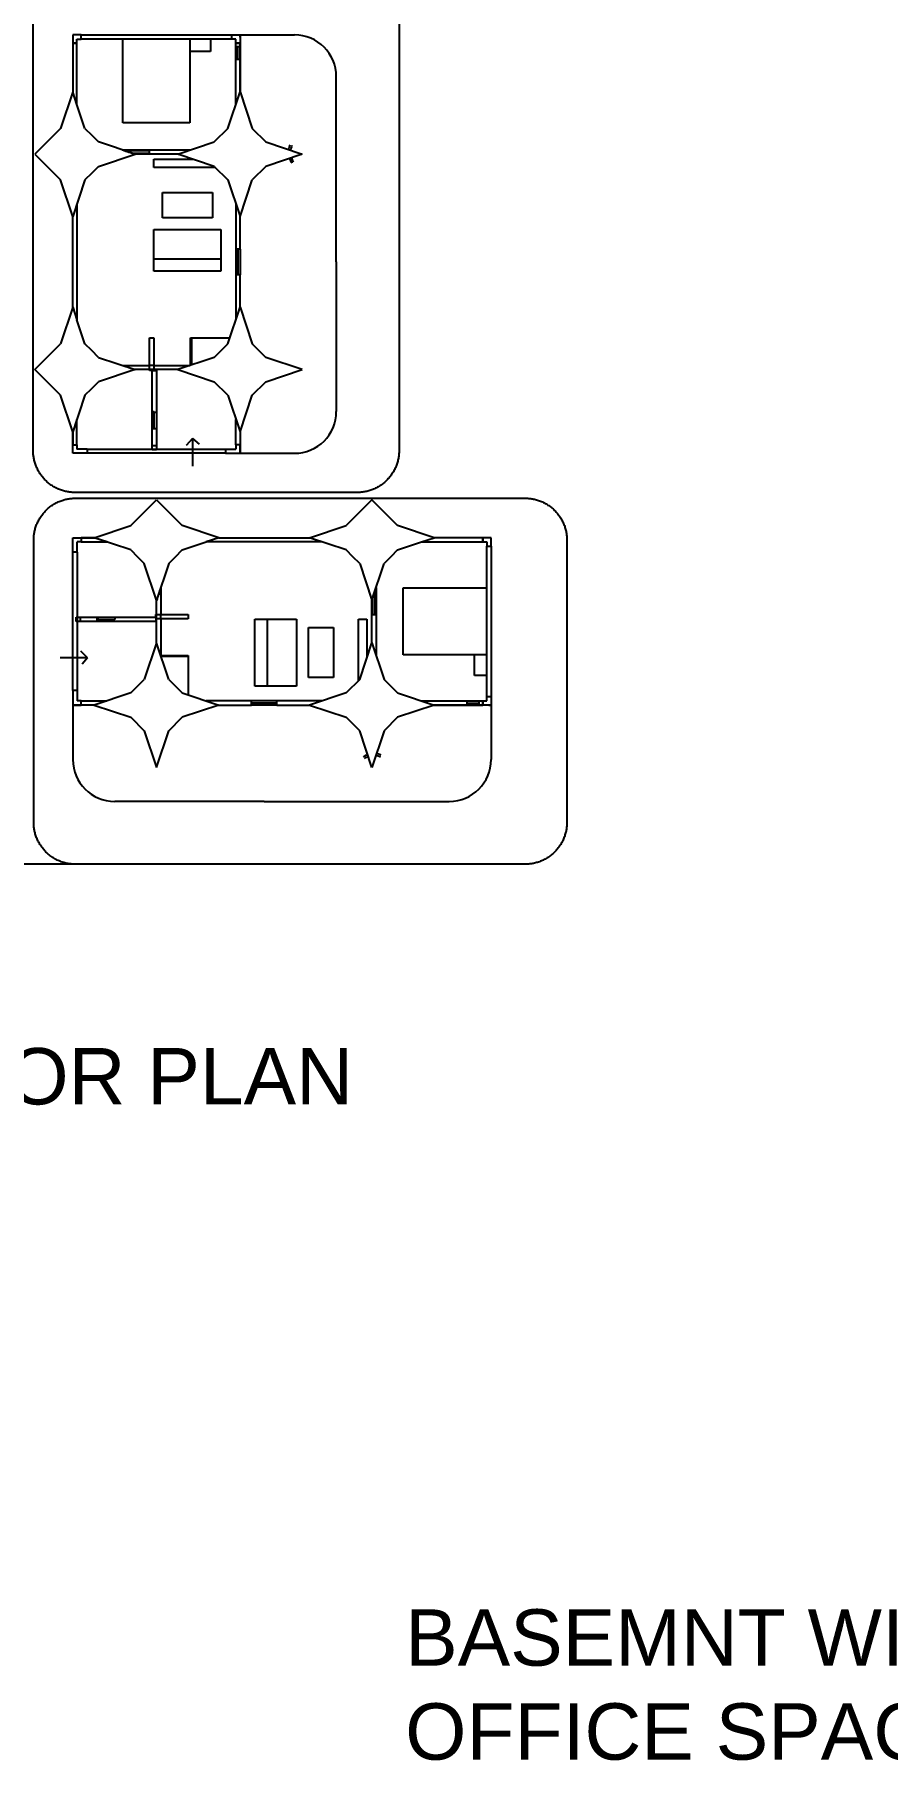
# Model space of a CAD drawing. Header units: metres. Extents: x -79796 to 428529, y -36333 to 94467.
# Drawn here: x 14383 to 34779, y -36333 to 4922 of the extents above; entities that cross this region are included whole.
import ezdxf

# ---------------------------------------------------------------- set-up
doc = ezdxf.new("R2010")
doc.units = ezdxf.units.M
for name, color, linetype, true_color in [('Make2D$Visible$ClippingPlaneIntersections$columns', 1, 'Continuous', 0xff0000), ('Make2D$Visible$ClippingPlaneIntersections$glasses', 4, 'Continuous', 0x00ffff), ('Make2D$Visible$Curves$balconies', 2, 'Continuous', 0xffff00), ('Make2D$Visible$Curves$floors', 3, 'Continuous', 0x00ff00), ('Make2D$Visible$Curves$glasses', 4, 'Continuous', 0x00ffff), ('slabs', 5, 'Continuous', 0x0000ff)]:
    doc.layers.add(name, color=color, linetype=linetype, true_color=true_color)
doc.layers.add('Make2D$Visible$ClippingPlaneIntersections$Default', color=7, linetype='Continuous')
doc.layers.add('Make2D$Visible$Curves$Default', color=7, linetype='Continuous')
doc.styles.add('Default', font='arial.ttf')

# ---------------------------------------------------------------- blocks, each defined once
blk = doc.blocks.new('1B2P-flat-4-flat-1')
at = {"color": 0, "linetype": 'ByBlock', "lineweight": -2}
for p, q in [((953416, 1572562), (954718, 1572562)), ((955718, 1567137), (955718, 1571562)), ((955718, 1567137), (955718, 1563562)), ((953416, 1562562), (954718, 1562562))]:
    blk.add_line(p, q, dxfattribs=at)
at = {"color": 0, "linetype": 'Continuous', "lineweight": -2}
for q in [(952125, 1562750), (952282, 1562255), (952436, 1562783)]:
    blk.add_line((952282, 1562912), q, dxfattribs=at)
at = {"color": 0, "linetype": 'ByBlock', "lineweight": -2}
for centre, start, end in [((954718, 1571562), 0, 90), ((954718, 1563562), 270, 0)]:
    blk.add_arc(centre, 1000, start, end, dxfattribs=at)
at = {"layer": 'Make2D$Visible$ClippingPlaneIntersections$columns'}
for p, q in [((949416, 1571202), (949124, 1570327)), ((949516, 1570902), (949416, 1571202)), ((953124, 1570327), (953416, 1571202)), ((953416, 1571202), (953707, 1570327)), ((949707, 1570327), (949516, 1570902)), ((949124, 1570327), (948963, 1570165)), ((949707, 1570327), (949869, 1570165)), ((953124, 1570327), (952801, 1570004)), ((953707, 1570327), (954031, 1570004)), ((948963, 1570165), (948509, 1569712)), ((949869, 1570165), (950031, 1570004)), ((950905, 1569712), (950031, 1570004)), ((951926, 1569712), (952801, 1570004)), ((954031, 1570004), (954905, 1569712)), ((948509, 1569712), (948963, 1569259)), ((950031, 1569420), (949869, 1569259)), ((950031, 1569420), (950905, 1569712)), ((952801, 1569420), (951926, 1569712)), ((952801, 1569420), (953124, 1569097)), ((954031, 1569420), (953707, 1569097)), ((954905, 1569712), (954031, 1569420)), ((948963, 1569259), (949124, 1569097)), ((949416, 1568222), (949124, 1569097)), ((949707, 1569097), (949416, 1568222)), ((949869, 1569259), (949707, 1569097)), ((953124, 1569097), (953416, 1568222)), ((953416, 1568222), (953707, 1569097)), ((949416, 1566052), (949124, 1565177)), ((949707, 1565177), (949516, 1565752)), ((953124, 1565177), (953416, 1566052)), ((953416, 1566052), (953707, 1565177)), ((948509, 1564562), (948963, 1565015)), ((948963, 1565015), (949124, 1565177)), ((949869, 1565015), (949707, 1565177)), ((950031, 1564854), (949869, 1565015)), ((950031, 1564854), (950905, 1564562)), ((952801, 1564854), (951926, 1564562)), ((952801, 1564854), (953124, 1565177)), ((954031, 1564854), (953707, 1565177)), ((954905, 1564562), (954031, 1564854)), ((948963, 1564109), (948509, 1564562)), ((950905, 1564562), (950031, 1564270)), ((951926, 1564562), (952801, 1564270)), ((954031, 1564270), (954905, 1564562)), ((949124, 1563947), (948963, 1564109)), ((949707, 1563947), (949869, 1564109)), ((949869, 1564109), (950031, 1564270)), ((953124, 1563947), (952801, 1564270)), ((953707, 1563947), (954031, 1564270)), ((949416, 1563072), (949124, 1563947)), ((949707, 1563947), (949416, 1563072)), ((953124, 1563947), (953416, 1563072)), ((953416, 1563072), (953707, 1563947))]:
    blk.add_line(p, q, dxfattribs=at)
at = {"layer": 'Make2D$Visible$ClippingPlaneIntersections$Default'}
for p, q in [((949415, 1572562), (949415, 1572362)), ((949616, 1572562), (949415, 1572562)), ((949415, 1572362), (949416, 1571201)), ((949516, 1572362), (949415, 1572362)), ((949415, 1572362), (949516, 1572362)), ((949516, 1572462), (949616, 1572462)), ((949516, 1572362), (949516, 1572462)), ((949516, 1570902), (949516, 1572362)), ((949616, 1572562), (953216, 1572562)), ((949616, 1572462), (949616, 1572562)), ((953216, 1572462), (949616, 1572462)), ((953216, 1572562), (953416, 1572562)), ((953216, 1572562), (953216, 1572462)), ((953316, 1572462), (953216, 1572462)), ((953316, 1572362), (953316, 1572462)), ((953416, 1572362), (953316, 1572362)), ((953416, 1572562), (953416, 1572362)), ((949516, 1570902), (949416, 1571201)), ((950605, 1569812), (952226, 1569812)), ((951926, 1569712), (950905, 1569712)), ((949416, 1568222), (949416, 1568222)), ((949416, 1566052), (949416, 1568222)), ((949516, 1568522), (949516, 1565752)), ((949416, 1566052), (949516, 1565752)), ((951253, 1565323), (951353, 1565323)), ((951253, 1564662), (951253, 1565323)), ((951353, 1565323), (951353, 1564662)), ((952233, 1565323), (952253, 1565323)), ((952233, 1564664), (952233, 1565323)), ((952253, 1565323), (952253, 1564671)), ((950605, 1564662), (951253, 1564662)), ((951926, 1564562), (950905, 1564562)), ((951353, 1564662), (951253, 1564662)), ((951316, 1562643), (951316, 1564543)), ((951316, 1564543), (951416, 1564543)), ((951353, 1564662), (952226, 1564662)), ((951416, 1564543), (951416, 1562643)), ((949516, 1563372), (949416, 1563072)), ((949516, 1562762), (949516, 1563372)), ((953316, 1562762), (953316, 1563372)), ((949416, 1563072), (949416, 1562762)), ((953416, 1563072), (953416, 1562762)), ((949416, 1562762), (949516, 1562762)), ((949416, 1562562), (949416, 1562762)), ((949762, 1562562), (949416, 1562562)), ((949516, 1562762), (949516, 1562662)), ((949762, 1562662), (949516, 1562662)), ((949762, 1562662), (949762, 1562562)), ((949762, 1562662), (953069, 1562662)), ((953069, 1562562), (949762, 1562562)), ((951416, 1562643), (951316, 1562643)), ((953069, 1562662), (953315, 1562662)), ((953069, 1562662), (953069, 1562562)), ((953069, 1562562), (953416, 1562562)), ((953315, 1562762), (953315, 1562662)), ((953416, 1562762), (953315, 1562762)), ((953416, 1562562), (953416, 1562762))]:
    blk.add_line(p, q, dxfattribs=at)
for centre, radius, start, end in [((995706, 1707272), 144670, 251.83543, 251.96286), ((995702, 1702109), 144656, 251.83538, 251.96287)]:
    blk.add_arc(centre, radius, start, end, dxfattribs=at)
at = {"layer": 'Make2D$Visible$ClippingPlaneIntersections$glasses'}
for p, q in [((953315, 1572281), (953315, 1572362)), ((953315, 1572362), (953416, 1572362)), ((953416, 1572281), (953315, 1572281)), ((953316, 1571982), (953316, 1572281)), ((953366, 1571982), (953366, 1572281)), ((953416, 1572362), (953416, 1572281)), ((953315, 1571982), (953416, 1571982)), ((953315, 1570902), (953315, 1571982)), ((953416, 1571982), (953416, 1571201)), ((953315, 1570902), (953416, 1571201)), ((953316, 1568522), (953316, 1567443)), ((953416, 1567443), (953416, 1568222)), ((953416, 1567443), (953316, 1567443)), ((953316, 1567443), (953316, 1566831)), ((953366, 1567443), (953366, 1566831)), ((953416, 1566831), (953316, 1566831)), ((953316, 1566831), (953316, 1565752)), ((953416, 1566052), (953416, 1566831))]:
    blk.add_line(p, q, dxfattribs=at)
at = {"layer": 'Make2D$Visible$Curves$balconies'}
for p, q in [((953416, 1572512), (953416, 1572562)), ((953416, 1572211), (953416, 1572362)), ((953416, 1571202), (953416, 1572211))]:
    blk.add_line(p, q, dxfattribs=at)
for radius, start, end in [(450, 156.3179, 171.6025), (400, 156.3179, 172.8729), (450, 198.9528, 214.5793), (400, 199.0174, 214.5793)]:
    blk.add_arc((955023, 1569755), radius, start, end, dxfattribs=at)
at = {"layer": 'Make2D$Visible$Curves$Default'}
for p, q in [((950616, 1570462), (950616, 1572462)), ((952216, 1572462), (952216, 1570462)), ((952709, 1572462), (952709, 1572167)), ((952709, 1572167), (952216, 1572167)), ((952216, 1570462), (950616, 1570462)), ((950753, 1569793), (950663, 1569793)), ((950753, 1569793), (950753, 1569812)), ((951253, 1569793), (950753, 1569793)), ((951253, 1569712), (951253, 1569812)), ((951253, 1569731), (950854, 1569731)), ((951359, 1569593), (952159, 1569593)), ((951359, 1569393), (951359, 1569593)), ((952829, 1569393), (951359, 1569393)), ((952159, 1569593), (952284, 1569593)), ((951559, 1568793), (952159, 1568793)), ((951559, 1568193), (951559, 1568793)), ((952159, 1568793), (952759, 1568793)), ((952759, 1568793), (952759, 1568193)), ((949416, 1568222), (949416, 1568222)), ((949516, 1568522), (949516, 1568522)), ((952759, 1568193), (951559, 1568193)), ((951359, 1567912), (952159, 1567912)), ((951359, 1567212), (951359, 1567912)), ((952159, 1567912), (952959, 1567912)), ((952959, 1567912), (952959, 1567212)), ((951359, 1567212), (952159, 1567212)), ((951359, 1566912), (951359, 1567212)), ((952959, 1566912), (951359, 1566912)), ((952159, 1567212), (952959, 1567212)), ((952959, 1567212), (952959, 1566912)), ((949416, 1566052), (949416, 1566052)), ((952253, 1565323), (953173, 1565323)), ((950753, 1564614), (950753, 1564662)), ((951253, 1564562), (951253, 1564662)), ((951253, 1564547), (951253, 1564562)), ((951253, 1564544), (951253, 1564547)), ((951253, 1564543), (951253, 1564544)), ((951253, 1564543), (951253, 1564543)), ((951316, 1564543), (951254, 1564543)), ((951353, 1564662), (951353, 1564543)), ((951316, 1563562), (951366, 1563562)), ((951366, 1563162), (951366, 1563562)), ((951366, 1563543), (951416, 1563543)), ((949416, 1563072), (949416, 1563072)), ((951316, 1563162), (951366, 1563162)), ((951416, 1563143), (951316, 1563143)), ((951366, 1563143), (951366, 1563162)), ((951416, 1562743), (951316, 1562743))]:
    blk.add_line(p, q, dxfattribs=at)
at = {"layer": 'Make2D$Visible$Curves$Default', "extrusion": (0, 0, -1)}
blk.add_arc((-951254, 1564546), 3.74, 260.1223, 280.933, dxfattribs=at)
at = {"layer": 'Make2D$Visible$Curves$floors'}
for p, q in [((953416, 1572362), (953416, 1571201)), ((953416, 1567443), (953416, 1566831)), ((949416, 1562562), (949416, 1563072)), ((953416, 1563072), (953416, 1562562))]:
    blk.add_line(p, q, dxfattribs=at)
at = {"layer": 'Make2D$Visible$Curves$glasses'}
for p, q in [((953416, 1571201), (953416, 1571201)), ((953315, 1570902), (953315, 1570900))]:
    blk.add_line(p, q, dxfattribs=at)
blk = doc.blocks.new('SLAB 1 B 2P-flat-4-flat-1')
at = {"layer": 'slabs'}
for points in [[(948470, 1572512), (948470, 1572534), (948471, 1572557), (948472, 1572579), (948474, 1572602), (948476, 1572625), (948479, 1572648), (948482, 1572671), (948486, 1572694), (948491, 1572717), (948496, 1572740), (948502, 1572764), (948508, 1572787), (948515, 1572810), (948523, 1572834), (948531, 1572857), (948540, 1572880), (948549, 1572903), (948559, 1572926), (948570, 1572949), (948581, 1572971), (948593, 1572994), (948606, 1573016), (948619, 1573038), (948633, 1573059), (948647, 1573080), (948662, 1573101), (948677, 1573122), (948693, 1573142), (948710, 1573162), (948727, 1573182), (948744, 1573201), (948763, 1573219), (948781, 1573237), (948800, 1573255), (948819, 1573272), (948839, 1573288), (948860, 1573304), (948880, 1573320), (948901, 1573335), (948922, 1573349), (948944, 1573363), (948966, 1573376), (948988, 1573388), (949010, 1573400), (949033, 1573412), (949056, 1573422), (949079, 1573432), (949102, 1573442), (949125, 1573451), (949148, 1573459), (949171, 1573466), (949194, 1573473), (949218, 1573480), (949241, 1573486), (949264, 1573491), (949288, 1573495), (949311, 1573499), (949334, 1573503), (949357, 1573506), (949380, 1573508), (949402, 1573510), (949425, 1573511), (949447, 1573512), (949470, 1573512)], [(949470, 1573512), (956220, 1573512)], [(956220, 1573512), (956242, 1573512), (956264, 1573511), (956287, 1573510), (956309, 1573508), (956332, 1573506), (956355, 1573503), (956378, 1573499), (956402, 1573495), (956425, 1573491), (956448, 1573486), (956471, 1573480), (956495, 1573473), (956518, 1573466), (956541, 1573459), (956565, 1573451), (956588, 1573442), (956611, 1573432), (956634, 1573422), (956656, 1573412), (956679, 1573400), (956701, 1573388), (956723, 1573376), (956745, 1573363), (956767, 1573349), (956788, 1573335), (956809, 1573320), (956830, 1573304), (956850, 1573288), (956870, 1573272), (956889, 1573255), (956908, 1573237), (956927, 1573219), (956945, 1573201), (956962, 1573182), (956979, 1573162), (956996, 1573142), (957012, 1573122), (957027, 1573101), (957042, 1573080), (957057, 1573059), (957070, 1573038), (957083, 1573016), (957096, 1572994), (957108, 1572971), (957119, 1572949), (957130, 1572926), (957140, 1572903), (957149, 1572880), (957158, 1572857), (957166, 1572834), (957174, 1572810), (957181, 1572787), (957187, 1572764), (957193, 1572740), (957198, 1572717), (957203, 1572694), (957207, 1572671), (957210, 1572648), (957213, 1572625), (957216, 1572602), (957217, 1572579), (957219, 1572557), (957219, 1572534), (957220, 1572512)], [(948470, 1561762), (948470, 1572512)], [(957220, 1572512), (957220, 1561762)], [(949470, 1560762), (949447, 1560762), (949425, 1560763), (949402, 1560764), (949380, 1560766), (949357, 1560768), (949334, 1560771), (949311, 1560775), (949288, 1560779), (949264, 1560783), (949241, 1560789), (949218, 1560794), (949194, 1560801), (949171, 1560808), (949148, 1560815), (949125, 1560823), (949102, 1560832), (949079, 1560842), (949056, 1560852), (949033, 1560862), (949010, 1560874), (948988, 1560886), (948966, 1560898), (948944, 1560911), (948922, 1560925), (948901, 1560939), (948880, 1560954), (948860, 1560970), (948839, 1560986), (948819, 1561002), (948800, 1561019), (948781, 1561037), (948763, 1561055), (948744, 1561073), (948727, 1561092), (948710, 1561112), (948693, 1561132), (948677, 1561152), (948662, 1561173), (948647, 1561194), (948633, 1561215), (948619, 1561236), (948606, 1561258), (948593, 1561280), (948581, 1561303), (948570, 1561325), (948559, 1561348), (948549, 1561371), (948540, 1561394), (948531, 1561417), (948523, 1561440), (948515, 1561464), (948508, 1561487), (948502, 1561510), (948496, 1561534), (948491, 1561557), (948486, 1561580), (948482, 1561603), (948479, 1561626), (948476, 1561649), (948474, 1561672), (948472, 1561695), (948471, 1561717), (948470, 1561740), (948470, 1561762)], [(957220, 1561762), (957219, 1561740), (957219, 1561717), (957217, 1561695), (957216, 1561672), (957213, 1561649), (957210, 1561626), (957207, 1561603), (957203, 1561580), (957198, 1561557), (957193, 1561534), (957187, 1561510), (957181, 1561487), (957174, 1561464), (957166, 1561440), (957158, 1561417), (957149, 1561394), (957140, 1561371), (957130, 1561348), (957119, 1561325), (957108, 1561303), (957096, 1561280), (957083, 1561258), (957070, 1561236), (957057, 1561215), (957042, 1561194), (957027, 1561173), (957012, 1561152), (956996, 1561132), (956979, 1561112), (956962, 1561092), (956945, 1561073), (956927, 1561055), (956908, 1561037), (956889, 1561019), (956870, 1561002), (956850, 1560986), (956830, 1560970), (956809, 1560954), (956788, 1560939), (956767, 1560925), (956745, 1560911), (956723, 1560898), (956701, 1560886), (956679, 1560874), (956656, 1560862), (956634, 1560852), (956611, 1560842), (956588, 1560832), (956565, 1560823), (956541, 1560815), (956518, 1560808), (956495, 1560801), (956471, 1560794), (956448, 1560789), (956425, 1560783), (956402, 1560779), (956378, 1560775), (956355, 1560771), (956332, 1560768), (956309, 1560766), (956287, 1560764), (956264, 1560763), (956242, 1560762), (956220, 1560762)], [(956220, 1560762), (949470, 1560762)]]:
    blk.add_lwpolyline(points, dxfattribs=at)
blk = doc.blocks.new('1B2P-flat-5-flat-1')
at = {"color": 0, "linetype": 'Continuous', "lineweight": -2}
for q in [(1562750, -952125), (1562255, -952282), (1562783, -952436)]:
    blk.add_line((1562912, -952282), q, dxfattribs=at)
at = {"color": 0, "linetype": 'ByBlock', "lineweight": -2}
for p, q in [((1562562, -953416), (1562562, -954718)), ((1572562, -953416), (1572562, -954718)), ((1567137, -955718), (1563562, -955718)), ((1567137, -955718), (1571562, -955718))]:
    blk.add_line(p, q, dxfattribs=at)
for centre, start, end in [((1563562, -954718), 180, 270), ((1571562, -954718), 270, 0)]:
    blk.add_arc(centre, 1000, start, end, dxfattribs=at)
at = {"layer": 'Make2D$Visible$ClippingPlaneIntersections$columns'}
for p, q in [((1564109, -948963), (1564562, -948509)), ((1564562, -948509), (1565015, -948963)), ((1569712, -948509), (1569259, -948963)), ((1570165, -948963), (1569712, -948509)), ((1563072, -949416), (1563947, -949124)), ((1563947, -949124), (1564109, -948963)), ((1565015, -948963), (1565177, -949124)), ((1566052, -949416), (1565177, -949124)), ((1568222, -949416), (1569097, -949124)), ((1569259, -948963), (1569097, -949124)), ((1570327, -949124), (1570165, -948963)), ((1571202, -949416), (1570327, -949124)), ((1563947, -949707), (1563072, -949416)), ((1565177, -949707), (1565752, -949516)), ((1569097, -949707), (1568222, -949416)), ((1570327, -949707), (1570902, -949516)), ((1570902, -949516), (1571202, -949416)), ((1563947, -949707), (1564109, -949869)), ((1564109, -949869), (1564270, -950031)), ((1564562, -950905), (1564270, -950031)), ((1564854, -950031), (1564562, -950905)), ((1564854, -950031), (1565015, -949869)), ((1565015, -949869), (1565177, -949707)), ((1569259, -949869), (1569097, -949707)), ((1569420, -950031), (1569259, -949869)), ((1569420, -950031), (1569712, -950905)), ((1569712, -950905), (1570004, -950031)), ((1570165, -949869), (1570004, -950031)), ((1570327, -949707), (1570165, -949869)), ((1564562, -951926), (1564270, -952801)), ((1564854, -952801), (1564562, -951926)), ((1569420, -952801), (1569712, -951926)), ((1569712, -951926), (1570004, -952801)), ((1563947, -953124), (1564270, -952801)), ((1564854, -952801), (1565177, -953124)), ((1569420, -952801), (1569097, -953124)), ((1570327, -953124), (1570004, -952801)), ((1563947, -953124), (1563072, -953416)), ((1563072, -953416), (1563947, -953707)), ((1565177, -953124), (1566052, -953416)), ((1566052, -953416), (1565177, -953707)), ((1569097, -953124), (1568222, -953416)), ((1568222, -953416), (1569097, -953707)), ((1570327, -953124), (1571202, -953416)), ((1571202, -953416), (1570327, -953707)), ((1563947, -953707), (1564270, -954031)), ((1564854, -954031), (1565177, -953707)), ((1569420, -954031), (1569097, -953707)), ((1570327, -953707), (1570004, -954031)), ((1564270, -954031), (1564562, -954905)), ((1564562, -954905), (1564854, -954031)), ((1569712, -954905), (1569420, -954031)), ((1570004, -954031), (1569712, -954905))]:
    blk.add_line(p, q, dxfattribs=at)
at = {"layer": 'Make2D$Visible$ClippingPlaneIntersections$Default'}
for p, q in [((1562562, -949416), (1562762, -949416)), ((1562562, -949762), (1562562, -949416)), ((1562662, -949762), (1562662, -949516)), ((1562762, -949516), (1562662, -949516)), ((1562762, -949416), (1562762, -949516)), ((1563072, -949416), (1562762, -949416)), ((1562762, -949516), (1563372, -949516)), ((1563372, -949516), (1563072, -949416)), ((1566052, -949416), (1565752, -949516)), ((1568522, -949516), (1565752, -949516)), ((1566052, -949416), (1568222, -949416)), ((1568222, -949416), (1568222, -949416)), ((1570902, -949516), (1571201, -949416)), ((1570902, -949516), (1572362, -949516)), ((1572362, -949415), (1571201, -949416)), ((1572362, -949516), (1572362, -949415)), ((1572362, -949415), (1572362, -949516)), ((1572562, -949415), (1572362, -949415)), ((1572362, -949516), (1572462, -949516)), ((1572462, -949516), (1572462, -949616)), ((1572462, -953216), (1572462, -949616)), ((1572462, -949616), (1572562, -949616)), ((1572562, -949616), (1572562, -949415)), ((1572562, -949616), (1572562, -953216)), ((1562662, -949762), (1562562, -949762)), ((1562562, -953069), (1562562, -949762)), ((1562662, -949762), (1562662, -953069)), ((1564562, -951926), (1564562, -950905)), ((1564662, -950605), (1564662, -951253)), ((1569712, -951926), (1569712, -950905)), ((1569812, -950605), (1569812, -952226)), ((1562643, -951316), (1564543, -951316)), ((1562643, -951416), (1562643, -951316)), ((1564543, -951316), (1564543, -951416)), ((1564662, -951253), (1565323, -951253)), ((1564662, -951353), (1564662, -951253)), ((1564662, -951353), (1564662, -952226)), ((1565323, -951353), (1564662, -951353)), ((1565323, -951253), (1565323, -951353)), ((1564543, -951416), (1562643, -951416)), ((1564664, -952233), (1565323, -952233)), ((1565323, -952253), (1564671, -952253)), ((1565323, -952233), (1565323, -952253)), ((1562562, -953069), (1562562, -953416)), ((1562662, -953069), (1562562, -953069)), ((1562562, -953416), (1562762, -953416)), ((1562662, -953069), (1562662, -953315)), ((1562762, -953315), (1562662, -953315)), ((1562762, -953416), (1562762, -953315)), ((1562762, -953316), (1563372, -953316)), ((1563072, -953416), (1562762, -953416)), ((1572362, -953316), (1572462, -953316)), ((1572362, -953416), (1572362, -953316)), ((1572562, -953416), (1572362, -953416)), ((1572462, -953316), (1572462, -953216)), ((1572562, -953216), (1572462, -953216)), ((1572562, -953216), (1572562, -953416))]:
    blk.add_line(p, q, dxfattribs=at)
for centre, radius, start, end in [((1702109, -995702), 144656, 161.83538, 161.96287), ((1707272, -995706), 144670, 161.83543, 161.96286)]:
    blk.add_arc(centre, radius, start, end, dxfattribs=at)
at = {"layer": 'Make2D$Visible$ClippingPlaneIntersections$glasses'}
for p, q in [((1566831, -953316), (1565752, -953316)), ((1566052, -953416), (1566831, -953416)), ((1566831, -953416), (1566831, -953316)), ((1567443, -953316), (1566831, -953316)), ((1567443, -953366), (1566831, -953366)), ((1567443, -953416), (1567443, -953316)), ((1568522, -953316), (1567443, -953316)), ((1567443, -953416), (1568222, -953416)), ((1570902, -953315), (1571982, -953315)), ((1570902, -953315), (1571201, -953416)), ((1571982, -953416), (1571201, -953416)), ((1571982, -953315), (1571982, -953416)), ((1571982, -953316), (1572281, -953316)), ((1571982, -953366), (1572281, -953366)), ((1572281, -953416), (1572281, -953315)), ((1572281, -953315), (1572362, -953315)), ((1572362, -953416), (1572281, -953416)), ((1572362, -953315), (1572362, -953416))]:
    blk.add_line(p, q, dxfattribs=at)
at = {"layer": 'Make2D$Visible$Curves$balconies'}
for p, q in [((1571202, -953416), (1572211, -953416)), ((1572211, -953416), (1572362, -953416)), ((1572512, -953416), (1572562, -953416))]:
    blk.add_line(p, q, dxfattribs=at)
for radius, start, end in [(450, 108.9528, 124.5793), (400, 109.0174, 124.5793), (400, 66.3179, 82.8729), (450, 66.3179, 81.6025)]:
    blk.add_arc((1569755, -955023), radius, start, end, dxfattribs=at)
at = {"layer": 'Make2D$Visible$Curves$Default'}
for p, q in [((1563072, -949416), (1563072, -949416)), ((1566052, -949416), (1566052, -949416)), ((1568222, -949416), (1568222, -949416)), ((1568522, -949516), (1568522, -949516)), ((1564614, -950753), (1564662, -950753)), ((1569731, -951253), (1569731, -950854)), ((1569793, -950753), (1569793, -950663)), ((1569793, -951253), (1569793, -950753)), ((1569793, -950753), (1569812, -950753)), ((1570462, -950616), (1572462, -950616)), ((1570462, -952216), (1570462, -950616)), ((1562743, -951416), (1562743, -951316)), ((1563143, -951416), (1563143, -951316)), ((1563162, -951316), (1563162, -951366)), ((1563562, -951316), (1563562, -951366)), ((1564543, -951253), (1564543, -951253)), ((1564543, -951253), (1564544, -951253)), ((1564543, -951316), (1564543, -951254)), ((1564662, -951353), (1564543, -951353)), ((1564544, -951253), (1564547, -951253)), ((1564547, -951253), (1564562, -951253)), ((1564562, -951253), (1564662, -951253)), ((1569712, -951253), (1569812, -951253)), ((1563143, -951366), (1563162, -951366)), ((1563162, -951366), (1563562, -951366)), ((1563543, -951366), (1563543, -951416)), ((1566912, -951359), (1567212, -951359)), ((1566912, -952959), (1566912, -951359)), ((1567212, -951359), (1567912, -951359)), ((1567212, -951359), (1567212, -952159)), ((1567912, -951359), (1567912, -952159)), ((1568193, -951559), (1568793, -951559)), ((1568193, -952759), (1568193, -951559)), ((1568793, -951559), (1568793, -952159)), ((1569393, -951359), (1569593, -951359)), ((1569393, -952829), (1569393, -951359)), ((1569593, -951359), (1569593, -952159)), ((1567212, -952159), (1567212, -952959)), ((1567912, -952159), (1567912, -952959)), ((1568793, -952159), (1568793, -952759)), ((1569593, -952159), (1569593, -952284)), ((1565323, -952253), (1565323, -953173)), ((1572462, -952216), (1570462, -952216)), ((1572167, -952709), (1572167, -952216)), ((1567212, -952959), (1566912, -952959)), ((1567912, -952959), (1567212, -952959)), ((1568793, -952759), (1568193, -952759)), ((1572462, -952709), (1572167, -952709))]:
    blk.add_line(p, q, dxfattribs=at)
at = {"layer": 'Make2D$Visible$Curves$Default', "extrusion": (0, 0, -1)}
blk.add_arc((-1564546, -951254), 3.74, 350.1223, 10.933, dxfattribs=at)
at = {"layer": 'Make2D$Visible$Curves$floors'}
for p, q in [((1562562, -949416), (1563072, -949416)), ((1563072, -953416), (1562562, -953416)), ((1567443, -953416), (1566831, -953416)), ((1572362, -953416), (1571201, -953416))]:
    blk.add_line(p, q, dxfattribs=at)
at = {"layer": 'Make2D$Visible$Curves$glasses'}
for p, q in [((1570902, -953315), (1570900, -953315)), ((1571201, -953416), (1571201, -953416))]:
    blk.add_line(p, q, dxfattribs=at)
blk = doc.blocks.new('SLAB 1 B 2P-flat-5-flat-1')
at = {"layer": 'slabs'}
for points in [[(1560762, -949470), (1560762, -949447), (1560763, -949425), (1560764, -949402), (1560766, -949380), (1560768, -949357), (1560771, -949334), (1560775, -949311), (1560779, -949288), (1560783, -949264), (1560789, -949241), (1560794, -949218), (1560801, -949194), (1560808, -949171), (1560815, -949148), (1560823, -949125), (1560832, -949102), (1560842, -949079), (1560852, -949056), (1560862, -949033), (1560874, -949010), (1560886, -948988), (1560898, -948966), (1560911, -948944), (1560925, -948922), (1560939, -948901), (1560954, -948880), (1560970, -948860), (1560986, -948839), (1561002, -948819), (1561019, -948800), (1561037, -948781), (1561055, -948763), (1561073, -948744), (1561092, -948727), (1561112, -948710), (1561132, -948693), (1561152, -948677), (1561173, -948662), (1561194, -948647), (1561215, -948633), (1561236, -948619), (1561258, -948606), (1561280, -948593), (1561303, -948581), (1561325, -948570), (1561348, -948559), (1561371, -948549), (1561394, -948540), (1561417, -948531), (1561440, -948523), (1561464, -948515), (1561487, -948508), (1561510, -948502), (1561534, -948496), (1561557, -948491), (1561580, -948486), (1561603, -948482), (1561626, -948479), (1561649, -948476), (1561672, -948474), (1561695, -948472), (1561717, -948471), (1561740, -948470), (1561762, -948470)], [(1561762, -948470), (1572512, -948470)], [(1572512, -948470), (1572534, -948470), (1572557, -948471), (1572579, -948472), (1572602, -948474), (1572625, -948476), (1572648, -948479), (1572671, -948482), (1572694, -948486), (1572717, -948491), (1572740, -948496), (1572764, -948502), (1572787, -948508), (1572810, -948515), (1572834, -948523), (1572857, -948531), (1572880, -948540), (1572903, -948549), (1572926, -948559), (1572949, -948570), (1572971, -948581), (1572994, -948593), (1573016, -948606), (1573038, -948619), (1573059, -948633), (1573080, -948647), (1573101, -948662), (1573122, -948677), (1573142, -948693), (1573162, -948710), (1573182, -948727), (1573201, -948744), (1573219, -948763), (1573237, -948781), (1573255, -948800), (1573272, -948819), (1573288, -948839), (1573304, -948860), (1573320, -948880), (1573335, -948901), (1573349, -948922), (1573363, -948944), (1573376, -948966), (1573388, -948988), (1573400, -949010), (1573412, -949033), (1573422, -949056), (1573432, -949079), (1573442, -949102), (1573451, -949125), (1573459, -949148), (1573466, -949171), (1573473, -949194), (1573480, -949218), (1573486, -949241), (1573491, -949264), (1573495, -949288), (1573499, -949311), (1573503, -949334), (1573506, -949357), (1573508, -949380), (1573510, -949402), (1573511, -949425), (1573512, -949447), (1573512, -949470)], [(1560762, -956220), (1560762, -949470)], [(1573512, -949470), (1573512, -956220)], [(1561762, -957220), (1561740, -957219), (1561717, -957219), (1561695, -957217), (1561672, -957216), (1561649, -957213), (1561626, -957210), (1561603, -957207), (1561580, -957203), (1561557, -957198), (1561534, -957193), (1561510, -957187), (1561487, -957181), (1561464, -957174), (1561440, -957166), (1561417, -957158), (1561394, -957149), (1561371, -957140), (1561348, -957130), (1561325, -957119), (1561303, -957108), (1561280, -957096), (1561258, -957083), (1561236, -957070), (1561215, -957057), (1561194, -957042), (1561173, -957027), (1561152, -957012), (1561132, -956996), (1561112, -956979), (1561092, -956962), (1561073, -956945), (1561055, -956927), (1561037, -956908), (1561019, -956889), (1561002, -956870), (1560986, -956850), (1560970, -956830), (1560954, -956809), (1560939, -956788), (1560925, -956767), (1560911, -956745), (1560898, -956723), (1560886, -956701), (1560874, -956679), (1560862, -956656), (1560852, -956634), (1560842, -956611), (1560832, -956588), (1560823, -956565), (1560815, -956541), (1560808, -956518), (1560801, -956495), (1560794, -956471), (1560789, -956448), (1560783, -956425), (1560779, -956402), (1560775, -956378), (1560771, -956355), (1560768, -956332), (1560766, -956309), (1560764, -956287), (1560763, -956264), (1560762, -956242), (1560762, -956220)], [(1573512, -956220), (1573512, -956242), (1573511, -956264), (1573510, -956287), (1573508, -956309), (1573506, -956332), (1573503, -956355), (1573499, -956378), (1573495, -956402), (1573491, -956425), (1573486, -956448), (1573480, -956471), (1573473, -956495), (1573466, -956518), (1573459, -956541), (1573451, -956565), (1573442, -956588), (1573432, -956611), (1573422, -956634), (1573412, -956656), (1573400, -956679), (1573388, -956701), (1573376, -956723), (1573363, -956745), (1573349, -956767), (1573335, -956788), (1573320, -956809), (1573304, -956830), (1573288, -956850), (1573272, -956870), (1573255, -956889), (1573237, -956908), (1573219, -956927), (1573201, -956945), (1573182, -956962), (1573162, -956979), (1573142, -956996), (1573122, -957012), (1573101, -957027), (1573080, -957042), (1573059, -957057), (1573038, -957070), (1573016, -957083), (1572994, -957096), (1572971, -957108), (1572949, -957119), (1572926, -957130), (1572903, -957140), (1572880, -957149), (1572857, -957158), (1572834, -957166), (1572810, -957174), (1572787, -957181), (1572764, -957187), (1572740, -957193), (1572717, -957198), (1572694, -957203), (1572671, -957207), (1572648, -957210), (1572625, -957213), (1572602, -957216), (1572579, -957217), (1572557, -957219), (1572534, -957219), (1572512, -957220)], [(1572512, -957220), (1561762, -957220)]]:
    blk.add_lwpolyline(points, dxfattribs=at)

msp = doc.modelspace()

# ---------------------------------------------------------------- linework, layer by layer
msp.add_line((15806, -14910), (9496, -14910))

# ---------------------------------------------------------------- block references
for name, p in [('SLAB 1 B 2P-flat-4-flat-1', (-934119, -1566786)), ('1B2P-flat-4-flat-1', (-934119, -1567649)), ('SLAB 1 B 2P-flat-5-flat-1', (-1546399, 942309)), ('1B2P-flat-5-flat-1', (-1547262, 942309))]:
    msp.add_blockref(name, p)

# ---------------------------------------------------------------- texts
at = {"char_height": 1347.61, "attachment_point": 1, "style": 'Default'}
for s, insert, width in [('FIRST,SECOND , THIRD FLOOR PLAN', (-11783, -19304), 69665.35), ('{\\fArial;BASEMNT WILL BE CAR PARK AND ONE}\\P{\\fArial;OFFICE SPACE}', (23246, -32720), 74821.41)]:
    msp.add_mtext(s, dxfattribs=dict(at, insert=insert, width=width))

doc.saveas('drawing.dxf')
